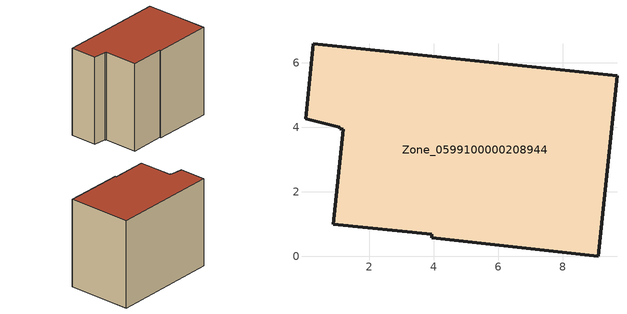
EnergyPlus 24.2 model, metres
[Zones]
Zone_0599100000208944
 floor ground (C_G): 1.08,4.01 0.02,4.28 0.26,6.6 9.68,5.6 9.1,0 3.93,0.58 3.94,0.69 0.88,1 1.19,3.95 1.09,3.96 z0
 wall outside (C_F): 9.68,5.6 0.26,6.6 0.02,4.28 1.08,4.01 1.09,3.96 1.19,3.95 0.88,1 3.94,0.69 3.93,0.58 9.1,0 9.68,5.6 z0:7.83
 roof outside (C_R): 0.02,4.28 1.08,4.01 1.09,3.96 1.19,3.95 0.88,1 3.94,0.69 3.93,0.58 9.1,0 9.68,5.6 0.26,6.6 z7.83
[BUILDING]
Pand.0599100000208944: North Axis=0; Terrain=City; Loads Convergence Tolerance Value=0.04; Temperature Convergence Tolerance Value=0.4; Solar Distribution=FullExterior; Maximum Number of Warmup Days=25; Minimum Number of Warmup Days=1
[Site:Location]
Rotterdam.The.Hague.AP_ZH_NLD Design_Conditions: Latitude=51.96; Longitude=4.45; Time Zone=1; Elevation=-4.5
[SITE:GROUNDTEMPERATURE:BUILDINGSURFACE]
18, 18, 18, 18, 18, 18, 18, 18, 18, 18, 18, 18
[MATERIAL] Thermal Absorptance=0.9; Solar Absorptance=0.7; Visible Absorptance=0.7
Name | Roughness | Thickness | Conductivity | Density | Specific Heat
G.TC.1975-1991 | MediumSmooth | 0.15 | 0.288461 | 540 | 1210
F.TC.1975-1991 | Rough | 0.3 | 0.230769 | 1920 | 840
R.TC.1975-1991 | MediumRough | 0.2 | 0.153846 | 1500 | 1000
[CONSTRUCTION]
C_G: G.TC.1975-1991
C_F: F.TC.1975-1991
C_R: R.TC.1975-1991
[ZONE]
Zone_0599100000208944: Type=1; Multiplier=1; Ceiling Height=Autocalculate; Volume=Autocalculate; Floor Area=autocalculate; Part of Total Floor Area=Yes
[ZONEINFILTRATION:DESIGNFLOWRATE]
Infil_Zone_0599100000208944: Zone or ZoneList or Space or SpaceList=Zone_0599100000208944; Schedule=AlwaysOn; Design Flow Rate Calculation Method=Flow/Area; Flow Rate per Floor Area=0.003; Constant Term Coefficient=1; Temperature Term Coefficient=0; Velocity Term Coefficient=0; Velocity Squared Term Coefficient=0
[HVACTEMPLATE:ZONE:IDEALLOADSAIRSYSTEM]
Zone_0599100000208944: Maximum Heating Supply Air Temperature=50; Minimum Cooling Supply Air Temperature=13; Maximum Heating Supply Air Humidity Ratio=0.0156; Minimum Cooling Supply Air Humidity Ratio=0.0077; Heating Limit=NoLimit; Cooling Limit=NoLimit; Dehumidification Control Type=ConstantSensibleHeatRatio; Cooling Sensible Heat Ratio=0.7; Dehumidification Setpoint=60; Humidification Control Type=None; Humidification Setpoint=30; Outdoor Air Method=None; Outdoor Air Flow Rate per Person=0.00944; Outdoor Air Flow Rate per Zone Floor Area=0; Outdoor Air Flow Rate per Zone=0; Demand Controlled Ventilation Type=None; Outdoor Air Economizer Type=NoEconomizer; Heat Recovery Type=None; Sensible Heat Recovery Effectiveness=0.7; Latent Heat Recovery Effectiveness=0.65
[ZONECONTROL:THERMOSTAT]
ThermostatControl_Zone_0599100000208944: Zone or ZoneList=Zone_0599100000208944; Control Type Schedule=DualSetpointControlType; Control 1=Thermostat_Zone_0599100000208944; Temperature Difference Between Cutout And Setpoint=0
[THERMOSTATSETPOINT:DUALSETPOINT]
Thermostat_Zone_0599100000208944: Heating Setpoint Temperature Schedule=HeatingSetpoint_Zone_0599100000208944; Cooling Setpoint Temperature Schedule=CoolingSetpoint_Zone_0599100000208944
[SCHEDULE:COMPACT]
HeatingSetpoint_Zone_0599100000208944: Through: 12/31, For: AllDays, Until: 24:00, 21
CoolingSetpoint_Zone_0599100000208944: Through: 12/31, For: AllDays, Until: 24:00, 24
DualSetpointControlType: Through: 12/31, For: AllDays, Until: 24:00, 4
AlwaysOn: Through: 12/31, For: AllDays, Until: 24:00, 1
